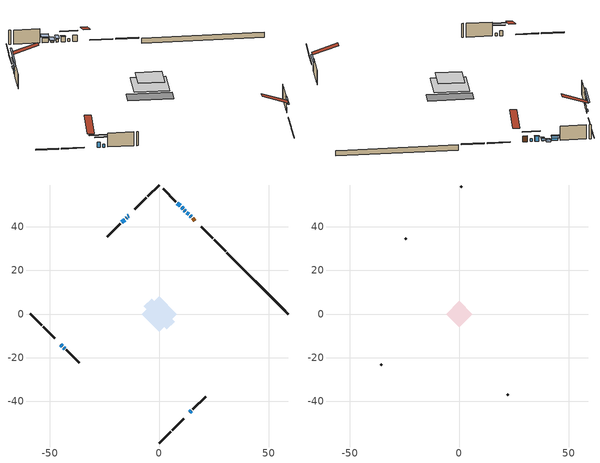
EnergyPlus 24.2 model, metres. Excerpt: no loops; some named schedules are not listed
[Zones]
conditioned space
 floor adiabatic (AdiabaticFloorConstruction): -8.06,0 0,8.06 8.06,0 0,-8.06 z2.9
 floor foundation (Slab1 construction): -7,3.52 -3.52,7 7,-3.52 3.52,-7 z-1.37
 wall outside (RimJoist1 construction): 0,-59.01 5.25,-53.76 / -59.01,0 -53.76,-5.25 / 0,59.01 -5.25,53.76 / 30.33,28.68 25.08,33.93 z0.46:0.76
 wall outside (RimJoist2 construction): 5.91,-53.1 11.16,-47.85 / -53.1,-5.91 -47.85,-11.16 / -5.91,53.1 -11.16,47.85 / 24.42,34.59 19.17,39.84 z0.46:0.76
 wall outside (AdiabaticWallConstruction 1): 16.3,42.71 15.22,43.79 z0.46:2.49
 wall outside (AdiabaticWallConstruction): 14.56,44.45 14.13,44.88 / 11.96,47.05 11.52,47.49 / -43.64,-15.37 -43.21,-15.8 z0.46:1.43; -44.98,-14.03 -44.3,-14.71 / 13.47,45.54 12.61,46.4 z0.46:2.19; -14.03,44.98 -14.3,44.71 z0.46:0.84; -14.95,44.06 -15.14,43.87 z0.46:0.85; 10.87,48.14 10.26,48.75 z0.46:0.87; 9.6,49.41 8.31,50.7 / 14.03,-44.98 14.68,-44.33 / -15.8,43.21 -17.09,41.92 z0.46:2.06
 wall outside (Wall1 construction): 15.33,-43.68 21.27,-37.74 / -42.55,-16.46 -36.62,-22.39 / -17.75,41.26 -23.68,35.33 / 7.65,51.36 1.72,57.29 z0.46:5.34
 wall foundation (FoundationWall1 construction): 30.99,28.02,-1.37 30.99,28.02,0.46 56.21,2.8,0.46 56.21,2.8,0.43 59.01,0,0.43 59.01,0,-1.37
 window (WindowConstruction 6): 14.56,44.45 14.13,44.88 z0.46:1.43
 window (WindowConstruction 3): -44.98,-14.03 -44.3,-14.71 z0.46:2.19
 window (WindowConstruction 4): 13.47,45.54 12.61,46.4 z0.46:2.19
 window (WindowConstruction 5): -14.03,44.98 -14.3,44.71 z0.46:0.84
 window (WindowConstruction 10): -14.96,44.05 -15.14,43.87 z0.46:0.85
 window (WindowConstruction 7): 11.96,47.05 11.52,47.49 z0.46:1.43
 window (WindowConstruction 8): 10.87,48.14 10.26,48.75 z0.46:0.87
 window (WindowConstruction 9): -43.64,-15.37 -43.21,-15.8 z0.46:1.43
 window (WindowConstruction): 9.6,49.41 8.31,50.7 z0.46:2.06
 window (WindowConstruction 1): 14.03,-44.98 14.68,-44.33 z0.46:2.06
 window (WindowConstruction 2): -15.8,43.21 -17.09,41.92 z0.46:2.06
 door (Door): 16.3,42.71 15.22,43.79 z0.46:2.49
 ceiling adiabatic (AdiabaticFloorConstruction): 0,-8.06 8.06,0 0,8.06 -8.06,0 z2.9
attic - vented
 floor to conditioned space (Floor1 construction Reversed): -6.05,0 0,6.05 6.05,0 0,-6.05 z5.34
 wall outside (Wall3 construction): 21.93,-37.08 22.33,-36.68 / -35.96,-23.05 -35.56,-23.45 / -24.34,34.67 -24.74,34.27 / 1.06,57.95 0.66,58.35 z0.46:5.34
 roof outside (Roof1 construction): 13.37,-45.64,5.34 7.48,-39.74,8.12 5.92,-41.29,8.12 11.82,-47.19,5.34; -45.64,-13.37,5.34 -39.74,-7.48,8.12 -41.29,-5.92,8.12 -47.19,-11.82,5.34; -13.37,45.64,5.34 -7.48,39.74,8.12 -5.92,41.29,8.12 -11.82,47.19,5.34; 16.96,42.05,5.34 11.06,36.15,8.12 12.62,34.6,8.12 18.51,40.5,5.34
shading: 12.26,46.75 16.43,42.58 16.72,42.87 12.56,47.04 z4.07; -42.43,-16.58 -46.85,-12.16 -47.14,-12.45 -42.72,-16.87 z4.83; 12.47,46.54 13.62,45.39 13.91,45.68 12.76,46.83 z2.39; -14.73,44.28 -13.6,45.41 -13.81,45.62 -14.94,44.49 z1.45; -18.89,40.12 -11.2,47.81 -11.49,48.1 -19.19,40.41 z6.16; 11.31,47.7 12.17,46.84 13.89,48.57 13.04,49.42 z1.72; 10.05,48.96 11.08,47.93 12.8,49.66 11.77,50.69 z1.16; -41.34,-17.67 -45.51,-13.5 -45.8,-13.79 -41.63,-17.96 z4.07; 8.1,50.91 9.81,49.2 11.54,50.92 9.82,52.64 z2.36; 16.54,-42.47 12.16,-46.85 12.45,-47.14 16.83,-42.76 z4.7; -18.96,40.05 -13.93,45.08 -14.22,45.37 -19.25,40.34 z4.7
[Building]
Building 1: Terrain=Suburbs
[Site:Location]
Toronto City Centre_ON: Latitude {deg}=43.63; Longitude {deg}=-79.39; Time Zone {hr}=-5; Elevation {m}=77; Keep Site Location Information=Yes
[Site:GroundTemperature:Shallow]
5.01852, 3.26908, 3.12898, 3.95918, 7.29196, 10.6092, 13.4851, 15.3069, 15.4617, 13.9799, 11.1774, 7.9619
[Site:WaterMainsTemperature]
Calculation Method=Schedule; Temperature Schedule=mains temperature schedule
[Material] Roughness=Rough; Thermal Absorptance=0.9
Name | Thickness {m} | Conductivity {W/m-K} | Density {kg/m3} | Specific Heat {J/kg-K} | Solar Absorptance | Visible Absorptance
asphalt or fiberglass shingles | 0.00635 | 0.162714 | 1121.4 | 1465.45 | 0.4 | 0.4
ceiling loosefill ins | 0.0846667 | 0.0480833 | 16.02 | 1046.75 | 0.7 | 0.7
ceiling stud and cavity | 0.1397 | 0.137024 | 65.682 | 1177.47 | 0.7 | 0.7
concrete 4.0 in. | 0.1016 | 1.803125 | 2242.8 | 837.4 | 0.7 | 0.7
concrete 8.0 in. | 0.2032 | 1.803125 | 2242.8 | 837.4 | 0.7 | 0.7
door material | 0.04445 | 0.327969 | 512.64 | 1214.23 | 0.7 | 0.7
floor covering | 0.0127 | 0.0433444 | 54.468 | 1339.84 | 0.6 | 0.6
floor rigid ins; wall rigid ins | 0.512978 | 0.029427 | 32.04 | 1214.23 | 0.7 | 0.7
floor stud and cavity | 0.1397 | 1.75129 | 37.0049 | 1207.88 | 0.7 | 0.7
furniture material conditioned space 1 | 0.1524 | 0.115458 | 640.8 | 1214.23 | 0.6 | 0.6
gypsum board | 0.0127 | 0.160291 | 801 | 837.4 | 0.6 | 0.6
osb sheathing 0.5 in. | 0.0127 | 0.115458 | 512.64 | 1214.23 | 0.7 | 0.7
osb sheathing 0.75 in. | 0.01905 | 0.115458 | 512.64 | 1214.23 | 0.7 | 0.7
osb sheathing 2.0 in. | 0.0508 | 0.115458 | 512.64 | 1214.23 | 0.7 | 0.7
rim joist stud and cavity | 0.0508 | 0.177588 | 50.32683 | 1063.81 | 0.6 | 0.6
rim joist stud and cavity 1 | 0.0508 | 0.113771 | 125.044 | 1163.47 | 0.6 | 0.6
wall stud and cavity | 0.1397 | 0.200352 | 139.0536 | 1170.24 | 0.7 | 0.7
wall stud and cavity 1 | 0.0889 | 6.1454 | 50.32683 | 1063.81 | 0.6 | 0.6
wall stud and cavity 2 | 0.0889 | 0.380278 | 52.3479 | 1209.89 | 0.7 | 0.7
wall stud and cavity 3 | 0.0889 | 0.391764 | 83.0341 | 1211.67 | 0.7 | 0.7
wood siding | 0.0254 | 0.102417 | 544.68 | 1172.36 | 0.57 | 0.57
wood siding 1 | 0.00254 | 0.102417 | 544.68 | 1172.36 | 0.57 | 0.57
wood siding 2; wood siding 3; wood siding 4 | 0.0254 | 0.102417 | 544.68 | 1172.36 | 0.7 | 0.7
[WindowMaterial:SimpleGlazingSystem]
Name | U-Factor {W/m2-K} | Solar Heat Gain Coefficient
WindowMaterial | 3.08713 | 0.57
WindowMaterial 1 | 3.11325 | 0.49
WindowMaterial 2 | 3.07577 | 0.6
WindowMaterial 3 | 3.07577 | 0.24
WindowMaterial 4 | 3.120061 | 0.47
WindowMaterial 5 | 3.12517 | 0.39
WindowMaterial 6 | 3.02808 | 0.19
[Construction]
AdiabaticFloorConstruction: floor stud and cavity, floor rigid ins, osb sheathing 0.75 in., floor covering
AdiabaticWallConstruction: wood siding 3, wall rigid ins, wall stud and cavity 2, gypsum board
AdiabaticWallConstruction 1: wood siding 4, wall rigid ins, wall stud and cavity 2, gypsum board
Door: door material
Floor1 construction Reversed: gypsum board, ceiling stud and cavity, ceiling loosefill ins
FoundationWall1 construction: concrete 8.0 in.
furniture construction conditioned space 1: furniture material conditioned space 1
PartitionWallConstruction: gypsum board, wall stud and cavity 3, gypsum board
RimJoist1 construction: wood siding 2, rim joist stud and cavity
RimJoist2 construction: wood siding 2, osb sheathing 2.0 in., rim joist stud and cavity 1
Roof1 construction: asphalt or fiberglass shingles
Slab1 construction: concrete 4.0 in.
Wall1 construction: wood siding, osb sheathing 0.5 in., wall stud and cavity, gypsum board
Wall3 construction: wood siding 1, wall stud and cavity 1
WindowConstruction; WindowConstruction 1; WindowConstruction 2: WindowMaterial
WindowConstruction 10: WindowMaterial 6
WindowConstruction 3: WindowMaterial 1
WindowConstruction 4: WindowMaterial 2
WindowConstruction 5: WindowMaterial 3
WindowConstruction 6; WindowConstruction 7; WindowConstruction 9: WindowMaterial 4
WindowConstruction 8: WindowMaterial 5
[Zone] Multiplier=1; Part of Total Floor Area=Yes
Name | Volume {m3}
attic - vented | 33.0754
conditioned space | 479.9
[Space]
Name | Zone | Volume {m3}
attic - vented 1 | attic - vented | 33.0754
conditioned space 1 | conditioned space | 479.9
[ZoneInfiltration:EffectiveLeakageArea]
infil attic - vented 1: Zone or Space=attic - vented 1; Schedule=Always On Discrete; Effective Air Leakage Area {cm2}=3086.32; Stack Coefficient=0.000532416; Wind Coefficient=1.559e-05
[ZoneMixing]
whole house fan mix: Zone or Space=attic - vented; Schedule=Always On Continuous; Design Flow Rate Calculation Method=Flow/Zone; Design Flow Rate {m3/s}=0; Source Zone or Space=conditioned space
[SurfaceProperty:ExposedFoundationPerimeter]
Slab1: Exposed Perimeter Calculation Method=TotalExposedPerimeter; Total Exposed Perimeter {m}=39.625
[InternalMass] Zone or ZoneList=conditioned space; Space or SpaceList=conditioned space 1
Name | Construction | Surface Area {m2}
furniture mass conditioned space 1 | furniture construction conditioned space 1 | 81.2799
partition wall mass | PartitionWallConstruction | 203.2
[Lights]
interior lighting: Zone or ZoneList or Space or SpaceList=conditioned space 1; Schedule=interior lighting schedule; Design Level Calculation Method=LightingLevel; Lighting Level {W}=343.2; Return Air Fraction=0; Fraction Radiant=0.6; Fraction Visible=0.2; Fraction Replaceable=1
[People]
occupants: Zone or ZoneList or Space or SpaceList=conditioned space 1; Number of People Schedule=occupants schedule; Number of People Calculation Method=People; Number of People=3; Fraction Radiant=0.314171; Sensible Heat Fraction=0.56303; Activity Level Schedule=occupants activity schedule; Carbon Dioxide Generation Rate {m3/s-W}=0; Enable ASHRAE 55 Comfort Warnings=No; Mean Radiant Temperature Calculation Type=EnclosureAveraged
[ElectricEquipment] Zone or ZoneList or Space or SpaceList=conditioned space 1; Design Level Calculation Method=EquipmentLevel
Name | Schedule | Design Level {W} | Fraction Latent | Fraction Radiant | Fraction Lost
clothes dryer | clothes dryer schedule | 140.772 | 0.015 | 0.081 | 0.85
clothes washer | clothes washer schedule | 32.1985 | 0.03 | 0.162 | 0.7
cooking range | cooking range schedule | 215.147 | 0.08 | 0.432 | 0.2
dishwasher | dishwasher schedule | 66.8632 | 0.3 | 0.18 | 0.4
fridge | fridge schedule | 72.9452 | 0 | 0.6 | 0
mech vent house fan | mech vent house fan schedule | 0.95 | 0 | 0 | 1
mech vent house fan cfis | mech vent house fan cfis schedule | 0 | 0 | 0 | 0
misc plug loads | misc plug loads schedule | 494.7 | 0.045 | 0.513 | 0.1
whole house fan | Always On Discrete | 0 | 0 | 0 | 1
[OtherEquipment] Zone or ZoneList or Space or SpaceList=conditioned space 1; Design Level Calculation Method=EquipmentLevel
Name | Fuel Type | Schedule | Design Level {W} | Fraction Latent | Fraction Radiant | Fraction Lost
clothes dryer 1 | Electricity | clothes dryer schedule | 0 | 0.015 | 0.081 | 0.85
cooking range 1 | Electricity | cooking range schedule | 0 | 0.08 | 0.432 | 0.2
general water use latent | None | general water use schedule | 62.594 | 1 | 0 | 0
general water use sensible | None | general water use schedule | -61.6891 | 0 | 0.6 | 0
mech vent house fan latent load | None | Always On Discrete | 0 | 1 | 0 | 0
mech vent house fan sensible load | None | Always On Discrete | 0 | 0 | 0 | 0
water heater energy adjustment1 | Electricity | Always On Discrete | 0.01 | 0 | 0 | 1
[ZoneInfiltration:DesignFlowRate] Zone or ZoneList or Space or SpaceList=conditioned space 1; Schedule=Always On Discrete; Design Flow Rate Calculation Method=Flow/Zone; Design Flow Rate {m3/s}=0
infil flow; natural vent flow; whole house fan flow
[Foundation:Kiva]
Foundation Kiva 1: Initial Indoor Air Temperature {C}=18; Wall Height Above Grade {m}=0.459974; Wall Depth Below Slab {m}=0.2032
[Foundation:Kiva:Settings]
Soil Conductivity {W/m-K}=0.849921; Soil Density {kg/m3}=1842.3; Soil Specific Heat {J/kg-K}=418.7; Ground Solar Absorptivity=0.9; Ground Thermal Absorptivity=0.9; Ground Surface Roughness {m}=0.03; Far-Field Width {m}=40; Deep-Ground Boundary Condition=ZeroFlux; Deep-Ground Depth {m}=40; Minimum Cell Dimension {m}=0.2; Maximum Cell Growth Coefficient=3; Simulation Timestep=Timestep
[Exterior:Lights]
exterior lighting: Schedule=exterior lighting schedule; Design Level {W}=75.6
[Schedule:Constant]
Name | Hourly Value
Always On Continuous; mech vent house fan schedule; mech vent house fan cfis schedule; Always On Discrete | 1
occupants activity schedule | 117.228
fridge schedule | 0
[Schedule:Day:Interval]
interior lighting schedule day: No, 01:00, 0.108182, 04:00, 0.0901515, 05:00, 0.0991667, 06:00, 0.162273, 07:00, 0.270455, 08:00, 0.342576, 10:00, 0.369621, 11:00, 0.351591, 12:00, 0.333561, 13:00, 0.324545, 14:00, 0.31553, 15:00, 0.333561, 16:00, 0.369621, 17:00, 0.450758, 18:00, 0.585985, 19:00, 0.775303, 20:00, 0.955606, 21:00, 0.991667, 22:00, 0.712197, 23:00, 0.360606, 24:00, 0.162273
interior lighting schedule day 1: No, 01:00, 0.100909, 04:00, 0.0840909, 05:00, 0.0925, 06:00, 0.151364, 07:00, 0.252273, 08:00, 0.319545, 10:00, 0.344773, 11:00, 0.327955, 12:00, 0.311136, 13:00, 0.302727, 14:00, 0.294318, 15:00, 0.311136, 16:00, 0.344773, 17:00, 0.420455, 18:00, 0.546591, 19:00, 0.723182, 20:00, 0.891364, 21:00, 0.925, 22:00, 0.664318, 23:00, 0.336364, 24:00, 0.151364
interior lighting schedule day 2: No, 01:00, 0.0927273, 04:00, 0.0772727, 05:00, 0.085, 06:00, 0.139091, 07:00, 0.231818, 08:00, 0.293636, 10:00, 0.316818, 11:00, 0.301364, 12:00, 0.285909, 13:00, 0.278182, 14:00, 0.270455, 15:00, 0.285909, 16:00, 0.316818, 17:00, 0.386364, 18:00, 0.502273, 19:00, 0.664545, 20:00, 0.819091, 21:00, 0.85, 22:00, 0.610455, 23:00, 0.309091, 24:00, 0.139091
interior lighting schedule default day: No, 24:00, 0
[Schedule:Week:Daily]
interior lighting schedule Week Rule - Jan1-Jan27: interior lighting schedule day, interior lighting schedule day, interior lighting schedule day, interior lighting schedule day, interior lighting schedule day, interior lighting schedule day, interior lighting schedule day, interior lighting schedule default day, interior lighting schedule default day, interior lighting schedule default day, interior lighting schedule default day, interior lighting schedule default day
interior lighting schedule Week Rule - Jan28-Feb3: interior lighting schedule day, interior lighting schedule day, interior lighting schedule day, interior lighting schedule day, interior lighting schedule day 1, interior lighting schedule day 1, interior lighting schedule day 1, interior lighting schedule default day, interior lighting schedule default day, interior lighting schedule default day, interior lighting schedule default day, interior lighting schedule default day
interior lighting schedule Week Rule - Feb4-Feb24: interior lighting schedule day 1, interior lighting schedule day 1, interior lighting schedule day 1, interior lighting schedule day 1, interior lighting schedule day 1, interior lighting schedule day 1, interior lighting schedule day 1, interior lighting schedule default day, interior lighting schedule default day, interior lighting schedule default day, interior lighting schedule default day, interior lighting schedule default day
interior lighting schedule Week Rule - Feb25-Mar3: interior lighting schedule day 1, interior lighting schedule day 1, interior lighting schedule day 1, interior lighting schedule day 1, interior lighting schedule day 2, interior lighting schedule day 2, interior lighting schedule day 2, interior lighting schedule default day, interior lighting schedule default day, interior lighting schedule default day, interior lighting schedule default day, interior lighting schedule default day
interior lighting schedule Week Rule - Mar4-Mar31: interior lighting schedule day 2, interior lighting schedule day 2, interior lighting schedule day 2, interior lighting schedule day 2, interior lighting schedule day 2, interior lighting schedule day 2, interior lighting schedule day 2, interior lighting schedule default day, interior lighting schedule default day, interior lighting schedule default day, interior lighting schedule default day, interior lighting schedule default day
interior lighting schedule Week Rule - Apr1-Apr28: interior lighting schedule day 3, interior lighting schedule day 3, interior lighting schedule day 3, interior lighting schedule day 3, interior lighting schedule day 3, interior lighting schedule day 3, interior lighting schedule day 3, interior lighting schedule default day, interior lighting schedule default day, interior lighting schedule default day, interior lighting schedule default day, interior lighting schedule default day
interior lighting schedule Week Rule - Apr29-May5: interior lighting schedule day 3, interior lighting schedule day 3, interior lighting schedule day 4, interior lighting schedule day 4, interior lighting schedule day 4, interior lighting schedule day 4, interior lighting schedule day 4, interior lighting schedule default day, interior lighting schedule default day, interior lighting schedule default day, interior lighting schedule default day, interior lighting schedule default day
interior lighting schedule Week Rule - May6-May26: interior lighting schedule day 4, interior lighting schedule day 4, interior lighting schedule day 4, interior lighting schedule day 4, interior lighting schedule day 4, interior lighting schedule day 4, interior lighting schedule day 4, interior lighting schedule default day, interior lighting schedule default day, interior lighting schedule default day, interior lighting schedule default day, interior lighting schedule default day
interior lighting schedule Week Rule - May27-Jun2: interior lighting schedule day 4, interior lighting schedule day 4, interior lighting schedule day 4, interior lighting schedule day 4, interior lighting schedule day 4, interior lighting schedule day 5, interior lighting schedule day 5, interior lighting schedule default day, interior lighting schedule default day, interior lighting schedule default day, interior lighting schedule default day, interior lighting schedule default day
interior lighting schedule Week Rule - Jun3-Jun30: interior lighting schedule day 5, interior lighting schedule day 5, interior lighting schedule day 5, interior lighting schedule day 5, interior lighting schedule day 5, interior lighting schedule day 5, interior lighting schedule day 5, interior lighting schedule default day, interior lighting schedule default day, interior lighting schedule default day, interior lighting schedule default day, interior lighting schedule default day
interior lighting schedule Week Rule - Jul1-Jul28: interior lighting schedule day 6, interior lighting schedule day 6, interior lighting schedule day 6, interior lighting schedule day 6, interior lighting schedule day 6, interior lighting schedule day 6, interior lighting schedule day 6, interior lighting schedule default day, interior lighting schedule default day, interior lighting schedule default day, interior lighting schedule default day, interior lighting schedule default day
interior lighting schedule Week Rule - Jul29-Aug4: interior lighting schedule day 6, interior lighting schedule day 6, interior lighting schedule day 6, interior lighting schedule day 7, interior lighting schedule day 7, interior lighting schedule day 7, interior lighting schedule day 7, interior lighting schedule default day, interior lighting schedule default day, interior lighting schedule default day, interior lighting schedule default day, interior lighting schedule default day
interior lighting schedule Week Rule - Aug5-Aug25: interior lighting schedule day 7, interior lighting schedule day 7, interior lighting schedule day 7, interior lighting schedule day 7, interior lighting schedule day 7, interior lighting schedule day 7, interior lighting schedule day 7, interior lighting schedule default day, interior lighting schedule default day, interior lighting schedule default day, interior lighting schedule default day, interior lighting schedule default day
interior lighting schedule Week Rule - Aug26-Sep1: interior lighting schedule day 7, interior lighting schedule day 7, interior lighting schedule day 7, interior lighting schedule day 7, interior lighting schedule day 7, interior lighting schedule day 7, interior lighting schedule day 8, interior lighting schedule default day, interior lighting schedule default day, interior lighting schedule default day, interior lighting schedule default day, interior lighting schedule default day
interior lighting schedule Week Rule - Sep2-Sep29: interior lighting schedule day 8, interior lighting schedule day 8, interior lighting schedule day 8, interior lighting schedule day 8, interior lighting schedule day 8, interior lighting schedule day 8, interior lighting schedule day 8, interior lighting schedule default day, interior lighting schedule default day, interior lighting schedule default day, interior lighting schedule default day, interior lighting schedule default day
interior lighting schedule Week Rule - Sep30-Oct6: interior lighting schedule day 8, interior lighting schedule day 9, interior lighting schedule day 9, interior lighting schedule day 9, interior lighting schedule day 9, interior lighting schedule day 9, interior lighting schedule day 9, interior lighting schedule default day, interior lighting schedule default day, interior lighting schedule default day, interior lighting schedule default day, interior lighting schedule default day
interior lighting schedule Week Rule - Oct7-Oct27: interior lighting schedule day 9, interior lighting schedule day 9, interior lighting schedule day 9, interior lighting schedule day 9, interior lighting schedule day 9, interior lighting schedule day 9, interior lighting schedule day 9, interior lighting schedule default day, interior lighting schedule default day, interior lighting schedule default day, interior lighting schedule default day, interior lighting schedule default day
interior lighting schedule Week Rule - Oct28-Nov3: interior lighting schedule day 9, interior lighting schedule day 9, interior lighting schedule day 9, interior lighting schedule day 9, interior lighting schedule day 10, interior lighting schedule day 10, interior lighting schedule day 10, interior lighting schedule default day, interior lighting schedule default day, interior lighting schedule default day, interior lighting schedule default day, interior lighting schedule default day
interior lighting schedule Week Rule - Nov4-Nov24: interior lighting schedule day 10, interior lighting schedule day 10, interior lighting schedule day 10, interior lighting schedule day 10, interior lighting schedule day 10, interior lighting schedule day 10, interior lighting schedule day 10, interior lighting schedule default day, interior lighting schedule default day, interior lighting schedule default day, interior lighting schedule default day, interior lighting schedule default day
interior lighting schedule Week Rule - Nov25-Dec1: interior lighting schedule day 10, interior lighting schedule day 10, interior lighting schedule day 10, interior lighting schedule day 10, interior lighting schedule day 10, interior lighting schedule day 10, interior lighting schedule day 11, interior lighting schedule default day, interior lighting schedule default day, interior lighting schedule default day, interior lighting schedule default day, interior lighting schedule default day
interior lighting schedule Week Rule - Dec2-Dec31: interior lighting schedule day 11, interior lighting schedule day 11, interior lighting schedule day 11, interior lighting schedule day 11, interior lighting schedule day 11, interior lighting schedule day 11, interior lighting schedule day 11, interior lighting schedule default day, interior lighting schedule default day, interior lighting schedule default day, interior lighting schedule default day, interior lighting schedule default day
occupants schedule Week Rule - Jan1-Dec31: occupants schedule day, occupants schedule day, occupants schedule day, occupants schedule day, occupants schedule day, occupants schedule day, occupants schedule day, occupants schedule default day, occupants schedule default day, occupants schedule default day, occupants schedule default day, occupants schedule default day
clothes dryer schedule Week Rule - Jan1-Dec31: clothes dryer schedule day, clothes dryer schedule day, clothes dryer schedule day, clothes dryer schedule day, clothes dryer schedule day, clothes dryer schedule day, clothes dryer schedule day, clothes dryer schedule default day, clothes dryer schedule default day, clothes dryer schedule default day, clothes dryer schedule default day, clothes dryer schedule default day
clothes washer schedule Week Rule - Jan1-Dec31: clothes washer schedule day, clothes washer schedule day, clothes washer schedule day, clothes washer schedule day, clothes washer schedule day, clothes washer schedule day, clothes washer schedule day, clothes washer schedule default day, clothes washer schedule default day, clothes washer schedule default day, clothes washer schedule default day, clothes washer schedule default day
cooking range schedule Week Rule - Jan1-Dec31: cooking range schedule day, cooking range schedule day, cooking range schedule day, cooking range schedule day, cooking range schedule day, cooking range schedule day, cooking range schedule day, cooking range schedule default day, cooking range schedule default day, cooking range schedule default day, cooking range schedule default day, cooking range schedule default day
dishwasher schedule Week Rule - Jan1-Dec31: dishwasher schedule day, dishwasher schedule day, dishwasher schedule day, dishwasher schedule day, dishwasher schedule day, dishwasher schedule day, dishwasher schedule day, dishwasher schedule default day, dishwasher schedule default day, dishwasher schedule default day, dishwasher schedule default day, dishwasher schedule default day
misc plug loads schedule Week Rule - Jan1-Dec31: misc plug loads schedule day, misc plug loads schedule day, misc plug loads schedule day, misc plug loads schedule day, misc plug loads schedule day, misc plug loads schedule day, misc plug loads schedule day, misc plug loads schedule default day, misc plug loads schedule default day, misc plug loads schedule default day, misc plug loads schedule default day, misc plug loads schedule default day
general water use schedule Week Rule - Jan1-Dec31: general water use schedule day, general water use schedule day, general water use schedule day, general water use schedule day, general water use schedule day, general water use schedule day, general water use schedule day, general water use schedule default day, general water use schedule default day, general water use schedule default day, general water use schedule default day, general water use schedule default day
exterior lighting schedule Week Rule - Jan1-Jan27: exterior lighting schedule day, exterior lighting schedule day, exterior lighting schedule day, exterior lighting schedule day, exterior lighting schedule day, exterior lighting schedule day, exterior lighting schedule day, exterior lighting schedule default day, exterior lighting schedule default day, exterior lighting schedule default day, exterior lighting schedule default day, exterior lighting schedule default day
exterior lighting schedule Week Rule - Jan28-Feb3: exterior lighting schedule day, exterior lighting schedule day, exterior lighting schedule day, exterior lighting schedule day, exterior lighting schedule day 1, exterior lighting schedule day 1, exterior lighting schedule day 1, exterior lighting schedule default day, exterior lighting schedule default day, exterior lighting schedule default day, exterior lighting schedule default day, exterior lighting schedule default day
exterior lighting schedule Week Rule - Feb4-Feb24: exterior lighting schedule day 1, exterior lighting schedule day 1, exterior lighting schedule day 1, exterior lighting schedule day 1, exterior lighting schedule day 1, exterior lighting schedule day 1, exterior lighting schedule day 1, exterior lighting schedule default day, exterior lighting schedule default day, exterior lighting schedule default day, exterior lighting schedule default day, exterior lighting schedule default day
exterior lighting schedule Week Rule - Feb25-Mar3: exterior lighting schedule day 1, exterior lighting schedule day 1, exterior lighting schedule day 1, exterior lighting schedule day 1, exterior lighting schedule day 2, exterior lighting schedule day 2, exterior lighting schedule day 2, exterior lighting schedule default day, exterior lighting schedule default day, exterior lighting schedule default day, exterior lighting schedule default day, exterior lighting schedule default day
exterior lighting schedule Week Rule - Mar4-Mar31: exterior lighting schedule day 2, exterior lighting schedule day 2, exterior lighting schedule day 2, exterior lighting schedule day 2, exterior lighting schedule day 2, exterior lighting schedule day 2, exterior lighting schedule day 2, exterior lighting schedule default day, exterior lighting schedule default day, exterior lighting schedule default day, exterior lighting schedule default day, exterior lighting schedule default day
exterior lighting schedule Week Rule - Apr1-Apr28: exterior lighting schedule day 3, exterior lighting schedule day 3, exterior lighting schedule day 3, exterior lighting schedule day 3, exterior lighting schedule day 3, exterior lighting schedule day 3, exterior lighting schedule day 3, exterior lighting schedule default day, exterior lighting schedule default day, exterior lighting schedule default day, exterior lighting schedule default day, exterior lighting schedule default day
exterior lighting schedule Week Rule - Apr29-May5: exterior lighting schedule day 3, exterior lighting schedule day 3, exterior lighting schedule day 4, exterior lighting schedule day 4, exterior lighting schedule day 4, exterior lighting schedule day 4, exterior lighting schedule day 4, exterior lighting schedule default day, exterior lighting schedule default day, exterior lighting schedule default day, exterior lighting schedule default day, exterior lighting schedule default day
exterior lighting schedule Week Rule - May6-May26: exterior lighting schedule day 4, exterior lighting schedule day 4, exterior lighting schedule day 4, exterior lighting schedule day 4, exterior lighting schedule day 4, exterior lighting schedule day 4, exterior lighting schedule day 4, exterior lighting schedule default day, exterior lighting schedule default day, exterior lighting schedule default day, exterior lighting schedule default day, exterior lighting schedule default day
exterior lighting schedule Week Rule - May27-Jun2: exterior lighting schedule day 4, exterior lighting schedule day 4, exterior lighting schedule day 4, exterior lighting schedule day 4, exterior lighting schedule day 4, exterior lighting schedule day 5, exterior lighting schedule day 5, exterior lighting schedule default day, exterior lighting schedule default day, exterior lighting schedule default day, exterior lighting schedule default day, exterior lighting schedule default day
exterior lighting schedule Week Rule - Jun3-Jun30: exterior lighting schedule day 5, exterior lighting schedule day 5, exterior lighting schedule day 5, exterior lighting schedule day 5, exterior lighting schedule day 5, exterior lighting schedule day 5, exterior lighting schedule day 5, exterior lighting schedule default day, exterior lighting schedule default day, exterior lighting schedule default day, exterior lighting schedule default day, exterior lighting schedule default day
exterior lighting schedule Week Rule - Jul1-Jul28: exterior lighting schedule day 6, exterior lighting schedule day 6, exterior lighting schedule day 6, exterior lighting schedule day 6, exterior lighting schedule day 6, exterior lighting schedule day 6, exterior lighting schedule day 6, exterior lighting schedule default day, exterior lighting schedule default day, exterior lighting schedule default day, exterior lighting schedule default day, exterior lighting schedule default day
exterior lighting schedule Week Rule - Jul29-Aug4: exterior lighting schedule day 6, exterior lighting schedule day 6, exterior lighting schedule day 6, exterior lighting schedule day 7, exterior lighting schedule day 7, exterior lighting schedule day 7, exterior lighting schedule day 7, exterior lighting schedule default day, exterior lighting schedule default day, exterior lighting schedule default day, exterior lighting schedule default day, exterior lighting schedule default day
exterior lighting schedule Week Rule - Aug5-Aug25: exterior lighting schedule day 7, exterior lighting schedule day 7, exterior lighting schedule day 7, exterior lighting schedule day 7, exterior lighting schedule day 7, exterior lighting schedule day 7, exterior lighting schedule day 7, exterior lighting schedule default day, exterior lighting schedule default day, exterior lighting schedule default day, exterior lighting schedule default day, exterior lighting schedule default day
exterior lighting schedule Week Rule - Aug26-Sep1: exterior lighting schedule day 7, exterior lighting schedule day 7, exterior lighting schedule day 7, exterior lighting schedule day 7, exterior lighting schedule day 7, exterior lighting schedule day 7, exterior lighting schedule day 8, exterior lighting schedule default day, exterior lighting schedule default day, exterior lighting schedule default day, exterior lighting schedule default day, exterior lighting schedule default day
exterior lighting schedule Week Rule - Sep2-Sep29: exterior lighting schedule day 8, exterior lighting schedule day 8, exterior lighting schedule day 8, exterior lighting schedule day 8, exterior lighting schedule day 8, exterior lighting schedule day 8, exterior lighting schedule day 8, exterior lighting schedule default day, exterior lighting schedule default day, exterior lighting schedule default day, exterior lighting schedule default day, exterior lighting schedule default day
exterior lighting schedule Week Rule - Sep30-Oct6: exterior lighting schedule day 8, exterior lighting schedule day 9, exterior lighting schedule day 9, exterior lighting schedule day 9, exterior lighting schedule day 9, exterior lighting schedule day 9, exterior lighting schedule day 9, exterior lighting schedule default day, exterior lighting schedule default day, exterior lighting schedule default day, exterior lighting schedule default day, exterior lighting schedule default day
exterior lighting schedule Week Rule - Oct7-Oct27: exterior lighting schedule day 9, exterior lighting schedule day 9, exterior lighting schedule day 9, exterior lighting schedule day 9, exterior lighting schedule day 9, exterior lighting schedule day 9, exterior lighting schedule day 9, exterior lighting schedule default day, exterior lighting schedule default day, exterior lighting schedule default day, exterior lighting schedule default day, exterior lighting schedule default day
exterior lighting schedule Week Rule - Oct28-Nov3: exterior lighting schedule day 9, exterior lighting schedule day 9, exterior lighting schedule day 9, exterior lighting schedule day 9, exterior lighting schedule day 10, exterior lighting schedule day 10, exterior lighting schedule day 10, exterior lighting schedule default day, exterior lighting schedule default day, exterior lighting schedule default day, exterior lighting schedule default day, exterior lighting schedule default day
exterior lighting schedule Week Rule - Nov4-Nov24: exterior lighting schedule day 10, exterior lighting schedule day 10, exterior lighting schedule day 10, exterior lighting schedule day 10, exterior lighting schedule day 10, exterior lighting schedule day 10, exterior lighting schedule day 10, exterior lighting schedule default day, exterior lighting schedule default day, exterior lighting schedule default day, exterior lighting schedule default day, exterior lighting schedule default day
exterior lighting schedule Week Rule - Nov25-Dec1: exterior lighting schedule day 10, exterior lighting schedule day 10, exterior lighting schedule day 10, exterior lighting schedule day 10, exterior lighting schedule day 10, exterior lighting schedule day 10, exterior lighting schedule day 11, exterior lighting schedule default day, exterior lighting schedule default day, exterior lighting schedule default day, exterior lighting schedule default day, exterior lighting schedule default day
exterior lighting schedule Week Rule - Dec2-Dec31: exterior lighting schedule day 11, exterior lighting schedule day 11, exterior lighting schedule day 11, exterior lighting schedule day 11, exterior lighting schedule day 11, exterior lighting schedule day 11, exterior lighting schedule day 11, exterior lighting schedule default day, exterior lighting schedule default day, exterior lighting schedule default day, exterior lighting schedule default day, exterior lighting schedule default day
[Schedule:Year]
interior lighting schedule: interior lighting schedule Week Rule - Jan1-Jan27, 1, 1, 1, 27, interior lighting schedule Week Rule - Jan28-Feb3, 1, 28, 2, 3, interior lighting schedule Week Rule - Feb4-Feb24, 2, 4, 2, 24, interior lighting schedule Week Rule - Feb25-Mar3, 2, 25, 3, 3, interior lighting schedule Week Rule - Mar4-Mar31, 3, 4, 3, 31, interior lighting schedule Week Rule - Apr1-Apr28, 4, 1, 4, 28, interior lighting schedule Week Rule - Apr29-May5, 4, 29, 5, 5, interior lighting schedule Week Rule - May6-May26, 5, 6, 5, 26, interior lighting schedule Week Rule - May27-Jun2, 5, 27, 6, 2, interior lighting schedule Week Rule - Jun3-Jun30, 6, 3, 6, 30, interior lighting schedule Week Rule - Jul1-Jul28, 7, 1, 7, 28, interior lighting schedule Week Rule - Jul29-Aug4, 7, 29, 8, 4, interior lighting schedule Week Rule - Aug5-Aug25, 8, 5, 8, 25, interior lighting schedule Week Rule - Aug26-Sep1, 8, 26, 9, 1, interior lighting schedule Week Rule - Sep2-Sep29, 9, 2, 9, 29, interior lighting schedule Week Rule - Sep30-Oct6, 9, 30, 10, 6, interior lighting schedule Week Rule - Oct7-Oct27, 10, 7, 10, 27, interior lighting schedule Week Rule - Oct28-Nov3, 10, 28, 11, 3, interior lighting schedule Week Rule - Nov4-Nov24, 11, 4, 11, 24, interior lighting schedule Week Rule - Nov25-Dec1, 11, 25, 12, 1, interior lighting schedule Week Rule - Dec2-Dec31, 12, 2, 12, 31
occupants schedule: occupants schedule Week Rule - Jan1-Dec31, 1, 1, 12, 31
clothes dryer schedule: clothes dryer schedule Week Rule - Jan1-Dec31, 1, 1, 12, 31
clothes washer schedule: clothes washer schedule Week Rule - Jan1-Dec31, 1, 1, 12, 31
cooking range schedule: cooking range schedule Week Rule - Jan1-Dec31, 1, 1, 12, 31
dishwasher schedule: dishwasher schedule Week Rule - Jan1-Dec31, 1, 1, 12, 31
misc plug loads schedule: misc plug loads schedule Week Rule - Jan1-Dec31, 1, 1, 12, 31
general water use schedule: general water use schedule Week Rule - Jan1-Dec31, 1, 1, 12, 31
exterior lighting schedule: exterior lighting schedule Week Rule - Jan1-Jan27, 1, 1, 1, 27, exterior lighting schedule Week Rule - Jan28-Feb3, 1, 28, 2, 3, exterior lighting schedule Week Rule - Feb4-Feb24, 2, 4, 2, 24, exterior lighting schedule Week Rule - Feb25-Mar3, 2, 25, 3, 3, exterior lighting schedule Week Rule - Mar4-Mar31, 3, 4, 3, 31, exterior lighting schedule Week Rule - Apr1-Apr28, 4, 1, 4, 28, exterior lighting schedule Week Rule - Apr29-May5, 4, 29, 5, 5, exterior lighting schedule Week Rule - May6-May26, 5, 6, 5, 26, exterior lighting schedule Week Rule - May27-Jun2, 5, 27, 6, 2, exterior lighting schedule Week Rule - Jun3-Jun30, 6, 3, 6, 30, exterior lighting schedule Week Rule - Jul1-Jul28, 7, 1, 7, 28, exterior lighting schedule Week Rule - Jul29-Aug4, 7, 29, 8, 4, exterior lighting schedule Week Rule - Aug5-Aug25, 8, 5, 8, 25, exterior lighting schedule Week Rule - Aug26-Sep1, 8, 26, 9, 1, exterior lighting schedule Week Rule - Sep2-Sep29, 9, 2, 9, 29, exterior lighting schedule Week Rule - Sep30-Oct6, 9, 30, 10, 6, exterior lighting schedule Week Rule - Oct7-Oct27, 10, 7, 10, 27, exterior lighting schedule Week Rule - Oct28-Nov3, 10, 28, 11, 3, exterior lighting schedule Week Rule - Nov4-Nov24, 11, 4, 11, 24, exterior lighting schedule Week Rule - Nov25-Dec1, 11, 25, 12, 1, exterior lighting schedule Week Rule - Dec2-Dec31, 12, 2, 12, 31
[Schedule:Compact]
mains temperature schedule: Through: 01/01, For: AllDays, Until: 24:00, 8.80333, Through: 01/02, For: AllDays, Until: 24:00, 8.74333, Through: 01/03, For: AllDays, Until: 24:00, 8.68389, Through: 01/04, For: AllDays, Until: 24:00, 8.62611, Through: 01/05, For: AllDays, Until: 24:00, 8.56944, Through: 01/06, For: AllDays, Until: 24:00, 8.51389, Through: 01/07, For: AllDays, Until: 24:00, 8.45944, Through: 01/08, For: AllDays, Until: 24:00, 8.40611, Through: 01/09, For: AllDays, Until: 24:00, 8.35389, Through: 01/10, For: AllDays, Until: 24:00, 8.30278, Through: 01/11, For: AllDays, Until: 24:00, 8.25333, Through: 01/12, For: AllDays, Until: 24:00, 8.205, Through: 01/13, For: AllDays, Until: 24:00, 8.15778, Through: 01/14, For: AllDays, Until: 24:00, 8.11222, Through: 01/15, For: AllDays, Until: 24:00, 8.06778, Through: 01/16, For: AllDays, Until: 24:00, 8.02444, Through: 01/17, For: AllDays, Until: 24:00, 7.98222, Through: 01/18, For: AllDays, Until: 24:00, 7.94167, Through: 01/19, For: AllDays, Until: 24:00, 7.90222, Through: 01/20, For: AllDays, Until: 24:00, 7.86444, Through: 01/21, For: AllDays, Until: 24:00, 7.82778, Through: 01/22, For: AllDays, Until: 24:00, 7.79278, Through: 01/23, For: AllDays, Until: 24:00, 7.75889, Through: 01/24, For: AllDays, Until: 24:00, 7.72667, Through: 01/25, For: AllDays, Until: 24:00, 7.69556, Through: 01/26, For: AllDays, Until: 24:00, 7.66611, Through: 01/27, For: AllDays, Until: 24:00, 7.63778, Through: 01/28, For: AllDays, Until: 24:00, 7.61111, Through: 01/29, For: AllDays, Until: 24:00, 7.58556, Through: 01/30, For: AllDays, Until: 24:00, 7.56167, Through: 01/31, For: AllDays, Until: 24:00, 7.53944, Through: 02/01, For: AllDays, Until: 24:00, 7.51833, Through: 02/02, For: AllDays, Until: 24:00, 7.49889, Through: 02/03, For: AllDays, Until: 24:00, 7.48111, Through: 02/04, For: AllDays, Until: 24:00, 7.46444, Through: 02/05, For: AllDays, Until: 24:00, 7.44944, Through: 02/06, For: AllDays, Until: 24:00, 7.43556, Through: 02/07, For: AllDays, Until: 24:00, 7.42333, Through: 02/08, For: AllDays, Until: 24:00, 7.41278, Through: 02/09, For: AllDays, Until: 24:00, 7.40389, Through: 02/10, For: AllDays, Until: 24:00, 7.39611, Through: 02/11, For: AllDays, Until: 24:00, 7.39, Through: 02/12, For: AllDays, Until: 24:00, 7.38556, Through: 02/13, For: AllDays, Until: 24:00, 7.38222, Through: 02/14, For: AllDays, Until: 24:00, 7.38056, Through: 02/15, For: AllDays, Until: 24:00, 7.38056, Through: 02/16, For: AllDays, Until: 24:00, 7.38222, Through: 02/17, For: AllDays, Until: 24:00, 7.385, Through: 02/18, For: AllDays, Until: 24:00, 7.38944, Through: 02/19, For: AllDays, Until: 24:00, 7.395, Through: 02/20, For: AllDays, Until: 24:00, 7.40278, Through: 02/21, For: AllDays, Until: 24:00, 7.41167, Through: 02/22, For: AllDays, Until: 24:00, 7.42222, Through: 02/23, For: AllDays, Until: 24:00, 7.43389, Through: 02/24, For: AllDays, Until: 24:00, 7.44722, Through: 02/25, For: AllDays, Until: 24:00, 7.46222, Through: 02/26, For: AllDays, Until: 24:00, 7.47833, Through: 02/27, For: AllDays, Until: 24:00, 7.49611, Through: 02/28, For: AllDays, Until: 24:00, 7.51556, Through: 03/01, For: AllDays, Until: 24:00, 7.53667, Through: 03/02, For: AllDays, Until: 24:00, 7.55889, Through: 03/03, For: AllDays, Until: 24:00, 7.58222, Through: 03/04, For: AllDays, Until: 24:00, 7.60722, Through: 03/05, For: AllDays, Until: 24:00, 7.63389, Through: 03/06, For: AllDays, Until: 24:00, 7.66222, Through: 03/07, For: AllDays, Until: 24:00, 7.69111, Through: 03/08, For: AllDays, Until: 24:00, 7.72222, Through: 03/09, For: AllDays, Until: 24:00, 7.75444, Through: 03/10, For: AllDays, Until: 24:00, 7.78778, Through: 03/11, For: AllDays, Until: 24:00, 7.82278, Through: 03/12, For: AllDays, Until: 24:00, 7.85944, Through: 03/13, For: AllDays, Until: 24:00, 7.89722, Through: 03/14, For: AllDays, Until: 24:00, 7.93611, Through: 03/15, For: AllDays, Until: 24:00, 7.97667, Through: 03/16, For: AllDays, Until: 24:00, 8.01833, Through: 03/17, For: AllDays, Until: 24:00, 8.06167, Through: 03/18, For: AllDays, Until: 24:00, 8.10611, Through: 03/19, For: AllDays, Until: 24:00, 8.15167, Through: 03/20, For: AllDays, Until: 24:00, 8.19833, Through: 03/21, For: AllDays, Until: 24:00, 8.24667, Through: 03/22, For: AllDays, Until: 24:00, 8.29611, Through: 03/23, For: AllDays, Until: 24:00, 8.34667, Through: 03/24, For: AllDays, Until: 24:00, 8.39889, Through: 03/25, For: AllDays, Until: 24:00, 8.45167, Through: 03/26, For: AllDays, Until: 24:00, 8.50611, Through: 03/27, For: AllDays, Until: 24:00, 8.56167, Through: 03/28, For: AllDays, Until: 24:00, 8.61833, Through: 03/29, For: AllDays, Until: 24:00, 8.67611, Through: 03/30, For: AllDays, Until: 24:00, 8.735, Through: 03/31, For: AllDays, Until: 24:00, 8.795, Through: 04/01, For: AllDays, Until: 24:00, 8.85611, Through: 04/02, For: AllDays, Until: 24:00, 8.91833, Through: 04/03, For: AllDays, Until: 24:00, 8.98167, Through: 04/04, For: AllDays, Until: 24:00, 9.04556, Through: 04/05, For: AllDays, Until: 24:00, 9.11111, Through: 04/06, For: AllDays, Until: 24:00, 9.17722, Through: 04/07, For: AllDays, Until: 24:00, 9.24444, Through: 04/08, For: AllDays, Until: 24:00, 9.31222, Through: 04/09, For: AllDays, Until: 24:00, 9.38167, Through: 04/10, For: AllDays, Until: 24:00, 9.45167, Through: 04/11, For: AllDays, Until: 24:00, 9.52222, Through: 04/12, For: AllDays, Until: 24:00, 9.59444, Through: 04/13, For: AllDays, Until: 24:00, 9.66667, Through: 04/14, For: AllDays, Until: 24:00, 9.74, Through: 04/15, For: AllDays, Until: 24:00, 9.81444, Through: 04/16, For: AllDays, Until: 24:00, 9.88944, Through: 04/17, For: AllDays, Until: 24:00, 9.96556, Through: 04/18, For: AllDays, Until: 24:00, 10.0417, Through: 04/19, For: AllDays, Until: 24:00, 10.1189, Through: 04/20, For: AllDays, Until: 24:00, 10.1972, Through: 04/21, For: AllDays, Until: 24:00, 10.2756, Through: 04/22, For: AllDays, Until: 24:00, 10.355, Through: 04/23, For: AllDays, Until: 24:00, 10.435, Through: 04/24, For: AllDays, Until: 24:00, 10.515, Through: 04/25, For: AllDays, Until: 24:00, 10.5961, Through: 04/26, For: AllDays, Until: 24:00, 10.6778, Through: 04/27, For: AllDays, Until: 24:00, 10.76, Through: 04/28, For: AllDays, Until: 24:00, 10.8428, Through: 04/29, For: AllDays, Until: 24:00, 10.9261, Through: 04/30, For: AllDays, Until: 24:00, 11.0094, Through: 05/01, For: AllDays, Until: 24:00, 11.0933, Through: 05/02, For: AllDays, Until: 24:00, 11.1778, Through: 05/03, For: AllDays, Until: 24:00, 11.2628, Through: 05/04, For: AllDays, Until: 24:00, 11.3478, Through: 05/05, For: AllDays, Until: 24:00, 11.4333, Through: 05/06, For: AllDays, Until: 24:00, 11.5189, Through: 05/07, For: AllDays, Until: 24:00, 11.605, Through: 05/08, For: AllDays, Until: 24:00, 11.6917, Through: 05/09, For: AllDays, Until: 24:00, 11.7778, Through: 05/10, For: AllDays, Until: 24:00, 11.865, Through: 05/11, For: AllDays, Until: 24:00, 11.9517, Through: 05/12, For: AllDays, Until: 24:00, 12.0389, Through: 05/13, For: AllDays, Until: 24:00, 12.1261, Through: 05/14, For: AllDays, Until: 24:00, 12.2133, Through: 05/15, For: AllDays, Until: 24:00, 12.3006, Through: 05/16, For: AllDays, Until: 24:00, 12.3883, Through: 05/17, For: AllDays, Until: 24:00, 12.4756, Through: 05/18, For: AllDays, Until: 24:00, 12.5628, Through: 05/19, For: AllDays, Until: 24:00, 12.6506, Through: 05/20, For: AllDays, Until: 24:00, 12.7378, Through: 05/21, For: AllDays, Until: 24:00, 12.825, Through: 05/22, For: AllDays, Until: 24:00, 12.9122, Through: 05/23, For: AllDays, Until: 24:00, 12.9994, Through: 05/24, For: AllDays, Until: 24:00, 13.0861, Through: 05/25, For: AllDays, Until: 24:00, 13.1728, Through: 05/26, For: AllDays, Until: 24:00, 13.2594, Through: 05/27, For: AllDays, Until: 24:00, 13.3456, Through: 05/28, For: AllDays, Until: 24:00, 13.4317, Through: 05/29, For: AllDays, Until: 24:00, 13.5172, Through: 05/30, For: AllDays, Until: 24:00, 13.6028, Through: 05/31, For: AllDays, Until: 24:00, 13.6878, Through: 06/01, For: AllDays, Until: 24:00, 13.7722, Through: 06/02, For: AllDays, Until: 24:00, 13.8567, Through: 06/03, For: AllDays, Until: 24:00, 13.9406, Through: 06/04, For: AllDays, Until: 24:00, 14.0239, Through: 06/05, For: AllDays, Until: 24:00, 14.1067, Through: 06/06, For: AllDays, Until: 24:00, 14.1894, Through: 06/07, For: AllDays, Until: 24:00, 14.2711, Through: 06/08, For: AllDays, Until: 24:00, 14.3528, Through: 06/09, For: AllDays, Until: 24:00, 14.4339, Through: 06/10, For: AllDays, Until: 24:00, 14.5139, Through: 06/11, For: AllDays, Until: 24:00, 14.5939, Through: 06/12, For: AllDays, Until: 24:00, 14.6728, Through: 06/13, For: AllDays, Until: 24:00, 14.7511, Through: 06/14, For: AllDays, Until: 24:00, 14.8289, Through: 06/15, For: AllDays, Until: 24:00, 14.9061, Through: 06/16, For: AllDays, Until: 24:00, 14.9822, Through: 06/17, For: AllDays, Until: 24:00, 15.0578, Through: 06/18, For: AllDays, Until: 24:00, 15.1328, Through: 06/19, For: AllDays, Until: 24:00, 15.2067, Through: 06/20, For: AllDays, Until: 24:00, 15.28, Through: 06/21, For: AllDays, Until: 24:00, 15.3522, Through: 06/22, For: AllDays, Until: 24:00, 15.4239, Through: 06/23, For: AllDays, Until: 24:00, 15.4944, Through: 06/24, For: AllDays, Until: 24:00, 15.5639, Through: 06/25, For: AllDays, Until: 24:00, 15.6328, Through: 06/26, For: AllDays, Until: 24:00, 15.7006, Through: 06/27, For: AllDays, Until: 24:00, 15.7678, Through: 06/28, For: AllDays, Until: 24:00, 15.8333, Through: 06/29, For: AllDays, Until: 24:00, 15.8983, Through: 06/30, For: AllDays, Until: 24:00, 15.9622, Through: 07/01, For: AllDays, Until: 24:00, 16.025, Through: 07/02, For: AllDays, Until: 24:00, 16.0872, Through: 07/03, For: AllDays, Until: 24:00, 16.1478, Through: 07/04, For: AllDays, Until: 24:00, 16.2072, Through: 07/05, For: AllDays, Until: 24:00, 16.2661, Through: 07/06, For: AllDays, Until: 24:00, 16.3233, Through: 07/07, For: AllDays, Until: 24:00, 16.3794, Through: 07/08, For: AllDays, Until: 24:00, 16.435, Through: 07/09, For: AllDays, Until: 24:00, 16.4889, Through: 07/10, For: AllDays, Until: 24:00, 16.5417, Through: 07/11, For: AllDays, Until: 24:00, 16.5928, Through: 07/12, For: AllDays, Until: 24:00, 16.6433, Through: 07/13, For: AllDays, Until: 24:00, 16.6922, Through: 07/14, For: AllDays, Until: 24:00, 16.74, Through: 07/15, For: AllDays, Until: 24:00, 16.7867, Through: 07/16, For: AllDays, Until: 24:00, 16.8322, Through: 07/17, For: AllDays, Until: 24:00, 16.8761, Through: 07/18, For: AllDays, Until: 24:00, 16.9189, Through: 07/19, For: AllDays, Until: 24:00, 16.96, Through: 07/20, For: AllDays, Until: 24:00, 17, Through: 07/21, For: AllDays, Until: 24:00, 17.0389, Through: 07/22, For: AllDays, Until: 24:00, 17.0761, Through: 07/23, For: AllDays, Until: 24:00, 17.1122, Through: 07/24, For: AllDays, Until: 24:00, 17.1467, Through: 07/25, For: AllDays, Until: 24:00, 17.18, Through: 07/26, For: AllDays, Until: 24:00, 17.2117, Through: 07/27, For: AllDays, Until: 24:00, 17.2422, Through: 07/28, For: AllDays, Until: 24:00, 17.2711, Through: 07/29, For: AllDays, Until: 24:00, 17.2983, Through: 07/30, For: AllDays, Until: 24:00, 17.3244, Through: 07/31, For: AllDays, Until: 24:00, 17.3494, Through: 08/01, For: AllDays, Until: 24:00, 17.3728, Through: 08/02, For: AllDays, Until: 24:00, 17.3944, Through: 08/03, For: AllDays, Until: 24:00, 17.4144, Through: 08/04, For: AllDays, Until: 24:00, 17.4333, Through: 08/05, For: AllDays, Until: 24:00, 17.4506, Through: 08/06, For: AllDays, Until: 24:00, 17.4667, Through: 08/07, For: AllDays, Until: 24:00, 17.4811, Through: 08/08, For: AllDays, Until: 24:00, 17.4939, Through: 08/09, For: AllDays, Until: 24:00, 17.5056, Through: 08/10, For: AllDays, Until: 24:00, 17.5156, Through: 08/11, For: AllDays, Until: 24:00, 17.5239, Through: 08/12, For: AllDays, Until: 24:00, 17.5311, Through: 08/13, For: AllDays, Until: 24:00, 17.5361, Through: 08/14, For: AllDays, Until: 24:00, 17.54, Through: 08/15, For: AllDays, Until: 24:00, 17.5428, Through: 08/16, For: AllDays, Until: 24:00, 17.5439, Through: 08/17, For: AllDays, Until: 24:00, 17.5433, Through: 08/18, For: AllDays, Until: 24:00, 17.5411, Through: 08/19, For: AllDays, Until: 24:00, 17.5372, Through: 08/20, For: AllDays, Until: 24:00, 17.5322, Through: 08/21, For: AllDays, Until: 24:00, 17.5256, Through: 08/22, For: AllDays, Until: 24:00, 17.5178, Through: 08/23, For: AllDays, Until: 24:00, 17.5083, Through: 08/24, For: AllDays, Until: 24:00, 17.4972, Through: 08/25, For: AllDays, Until: 24:00, 17.4844, Through: 08/26, For: AllDays, Until: 24:00, 17.4706, Through: 08/27, For: AllDays, Until: 24:00, 17.455, Through: 08/28, For: AllDays, Until: 24:00, 17.4378, Through: 08/29, For: AllDays, Until: 24:00, 17.4194, Through: 08/30, For: AllDays, Until: 24:00, 17.3994, Through: 08/31, For: AllDays, Until: 24:00, 17.3778, Through: 09/01, For: AllDays, Until: 24:00, 17.355, Through: 09/02, For: AllDays, Until: 24:00, 17.3311, Through: 09/03, For: AllDays, Until: 24:00, 17.305, Through: 09/04, For: AllDays, Until: 24:00, 17.2778, Through: 09/05, For: AllDays, Until: 24:00, 17.2494, Through: 09/06, For: AllDays, Until: 24:00, 17.2194, Through: 09/07, For: AllDays, Until: 24:00, 17.1878, Through: 09/08, For: AllDays, Until: 24:00, 17.155, Through: 09/09, For: AllDays, Until: 24:00, 17.1206, Through: 09/10, For: AllDays, Until: 24:00, 17.085, Through: 09/11, For: AllDays, Until: 24:00, 17.0483, Through: 09/12, For: AllDays, Until: 24:00, 17.01, Through: 09/13, For: AllDays, Until: 24:00, 16.97, Through: 09/14, For: AllDays, Until: 24:00, 16.9289, Through: 09/15, For: AllDays, Until: 24:00, 16.8867, Through: 09/16, For: AllDays, Until: 24:00, 16.8428, Through: 09/17, For: AllDays, Until: 24:00, 16.7983, Through: 09/18, For: AllDays, Until: 24:00, 16.7517, Through: 09/19, For: AllDays, Until: 24:00, 16.7044, Through: 09/20, For: AllDays, Until: 24:00, 16.6556, Through: 09/21, For: AllDays, Until: 24:00, 16.6056, Through: 09/22, For: AllDays, Until: 24:00, 16.5544, Through: 09/23, For: AllDays, Until: 24:00, 16.5017, Through: 09/24, For: AllDays, Until: 24:00, 16.4483, Through: 09/25, For: AllDays, Until: 24:00, 16.3933, Through: 09/26, For: AllDays, Until: 24:00, 16.3372, Through: 09/27, For: AllDays, Until: 24:00, 16.2806, Through: 09/28, For: AllDays, Until: 24:00, 16.2222, Through: 09/29, For: AllDays, Until: 24:00, 16.1628, Through: 09/30, For: AllDays, Until: 24:00, 16.1022, Through: 10/01, For: AllDays, Until: 24:00, 16.0406, Through: 10/02, For: AllDays, Until: 24:00, 15.9778, Through: 10/03, For: AllDays, Until: 24:00, 15.9144, Through: 10/04, For: AllDays, Until: 24:00, 15.8494, Through: 10/05, For: AllDays, Until: 24:00, 15.7839, Through: 10/06, For: AllDays, Until: 24:00, 15.7172, Through: 10/07, For: AllDays, Until: 24:00, 15.6494, Through: 10/08, For: AllDays, Until: 24:00, 15.5811, Through: 10/09, For: AllDays, Until: 24:00, 15.5117, Through: 10/10, For: AllDays, Until: 24:00, 15.4411, Through: 10/11, For: AllDays, Until: 24:00, 15.37, Through: 10/12, For: AllDays, Until: 24:00, 15.2978, Through: 10/13, For: AllDays, Until: 24:00, 15.225, Through: 10/14, For: AllDays, Until: 24:00, 15.1511, Through: 10/15, For: AllDays, Until: 24:00, 15.0767, Through: 10/16, For: AllDays, Until: 24:00, 15.0011, Through: 10/17, For: AllDays, Until: 24:00, 14.925, Through: 10/18, For: AllDays, Until: 24:00, 14.8483, Through: 10/19, For: AllDays, Until: 24:00, 14.7706, Through: 10/20, For: AllDays, Until: 24:00, 14.6922, Through: 10/21, For: AllDays, Until: 24:00, 14.6133, Through: 10/22, For: AllDays, Until: 24:00, 14.5339, Through: 10/23, For: AllDays, Until: 24:00, 14.4539, Through: 10/24, For: AllDays, Until: 24:00, 14.3728, Through: 10/25, For: AllDays, Until: 24:00, 14.2917, Through: 10/26, For: AllDays, Until: 24:00, 14.21, Through: 10/27, For: AllDays, Until: 24:00, 14.1272, Through: 10/28, For: AllDays, Until: 24:00, 14.0444, Through: 10/29, For: AllDays, Until: 24:00, 13.9611, Through: 10/30, For: AllDays, Until: 24:00, 13.8772, Through: 10/31, For: AllDays, Until: 24:00, 13.7933, Through: 11/01, For: AllDays, Until: 24:00, 13.7089, Through: 11/02, For: AllDays, Until: 24:00, 13.6239, Through: 11/03, For: AllDays, Until: 24:00, 13.5383, Through: 11/04, For: AllDays, Until: 24:00, 13.4528, Through: 11/05, For: AllDays, Until: 24:00, 13.3667, Through: 11/06, For: AllDays, Until: 24:00, 13.2806, Through: 11/07, For: AllDays, Until: 24:00, 13.1944, Through: 11/08, For: AllDays, Until: 24:00, 13.1078, Through: 11/09, For: AllDays, Until: 24:00, 13.0206, Through: 11/10, For: AllDays, Until: 24:00, 12.9339, Through: 11/11, For: AllDays, Until: 24:00, 12.8467, Through: 11/12, For: AllDays, Until: 24:00, 12.7594, Through: 11/13, For: AllDays, Until: 24:00, 12.6722, Through: 11/14, For: AllDays, Until: 24:00, 12.5844, Through: 11/15, For: AllDays, Until: 24:00, 12.4972, Through: 11/16, For: AllDays, Until: 24:00, 12.41, Through: 11/17, For: AllDays, Until: 24:00, 12.3222, Through: 11/18, For: AllDays, Until: 24:00, 12.235, Through: 11/19, For: AllDays, Until: 24:00, 12.1478, Through: 11/20, For: AllDays, Until: 24:00, 12.0606, Through: 11/21, For: AllDays, Until: 24:00, 11.9733, Through: 11/22, For: AllDays, Until: 24:00, 11.8861, Through: 11/23, For: AllDays, Until: 24:00, 11.7994, Through: 11/24, For: AllDays, Until: 24:00, 11.7128, Through: 11/25, For: AllDays, Until: 24:00, 11.6267, Through: 11/26, For: AllDays, Until: 24:00, 11.5406, Through: 11/27, For: AllDays, Until: 24:00, 11.4544, Through: 11/28, For: AllDays, Until: 24:00, 11.3689, Through: 11/29, For: AllDays, Until: 24:00, 11.2839, Through: 11/30, For: AllDays, Until: 24:00, 11.1989, Through: 12/01, For: AllDays, Until: 24:00, 11.1144, Through: 12/02, For: AllDays, Until: 24:00, 11.03, Through: 12/03, For: AllDays, Until: 24:00, 10.9467, Through: 12/04, For: AllDays, Until: 24:00, 10.8633, Through: 12/05, For: AllDays, Until: 24:00, 10.7806, Through: 12/06, For: AllDays, Until: 24:00, 10.6983, Through: 12/07, For: AllDays, Until: 24:00, 10.6167, Through: 12/08, For: AllDays, Until: 24:00, 10.5356, Through: 12/09, For: AllDays, Until: 24:00, 10.4544, Through: 12/10, For: AllDays, Until: 24:00, 10.3744, Through: 12/11, For: AllDays, Until: 24:00, 10.295, Through: 12/12, For: AllDays, Until: 24:00, 10.2167, Through: 12/13, For: AllDays, Until: 24:00, 10.1383, Through: 12/14, For: AllDays, Until: 24:00, 10.0611, Through: 12/15, For: AllDays, Until: 24:00, 9.98444, Through: 12/16, For: AllDays, Until: 24:00, 9.90833, Through: 12/17, For: AllDays, Until: 24:00, 9.83278, Through: 12/18, For: AllDays, Until: 24:00, 9.75833, Through: 12/19, For: AllDays, Until: 24:00, 9.685, Through: 12/20, For: AllDays, Until: 24:00, 9.61222, Through: 12/21, For: AllDays, Until: 24:00, 9.54, Through: 12/22, For: AllDays, Until: 24:00, 9.46889, Through: 12/23, For: AllDays, Until: 24:00, 9.39889, Through: 12/24, For: AllDays, Until: 24:00, 9.32944, Through: 12/25, For: AllDays, Until: 24:00, 9.26111, Through: 12/26, For: AllDays, Until: 24:00, 9.19389, Through: 12/27, For: AllDays, Until: 24:00, 9.12722, Through: 12/28, For: AllDays, Until: 24:00, 9.06167, Through: 12/29, For: AllDays, Until: 24:00, 8.99722, Through: 12/30, For: AllDays, Until: 24:00, 8.93389, Through: 12/31, For: AllDays, Until: 24:00, 8.87111
